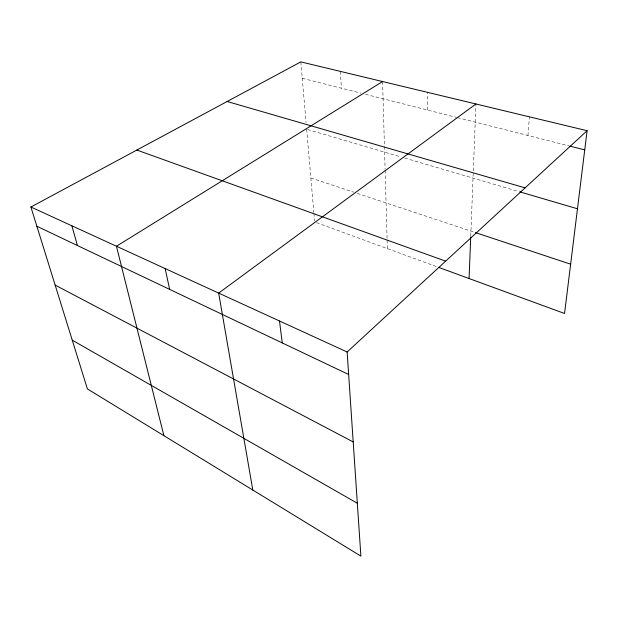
<?xml version="1.0" encoding="UTF-8"?>
<svg xmlns="http://www.w3.org/2000/svg" width="618" height="618" viewBox="0 0 618 618"><rect width="100%" height="100%" fill="white"/><g stroke="black" fill="none" stroke-linecap="round" stroke-linejoin="round"><path stroke-width="0.46" stroke-dasharray="3.09 2.32" d="M427.594 110.066L427.664 92.376M470.754 235.844L475.945 103.986M527.934 135.496L529.417 116.841M302.248 78.293L360.842 93.14M365.477 94.315L456.555 117.405M457.49 117.636L568.908 145.879M307.571 129.517L400.989 156.949M404.628 158.015L518.803 191.549M310.862 177.976L353.658 192.175M357.258 193.372L475.481 232.607M316.478 222.65L436.849 266.729M300.827 61.885L306.072 122.518M306.652 129.247L313.836 212.422M313.921 213.38L314.585 221.035M340.394 71.394L341.383 88.212M382.588 81.537L385.099 169.386M385.13 170.344L387.1 239.096M387.123 240.047L387.37 248.614"/><path stroke-width="0.93" d="M469.077 278.525L470.723 236.787M587.1 130.707L347.138 351.997L360.889 556.115L87.385 388.9L30.9 207.015L300.827 61.885L587.1 130.707L564.558 313.488L438.633 267.378M475.945 103.986L218.664 293.094L252.816 490.043M382.588 81.537L116.447 246.234L163.901 435.675M569.835 146.111L584.736 149.888M227.146 101.499L525.115 187.872M519.715 191.819L577.475 208.776M475.481 232.607L570.638 264.187M136.848 150.05L445.663 261.144M30.9 207.015L347.138 351.997M36.871 226.25L348.652 374.493M55.149 285.091L353.202 441.94M72.252 340.155L357.328 503.245M71.858 225.794L77.428 245.531M165.176 268.575L169.641 289.379M279.506 320.989L282.241 342.913"/></g></svg>
